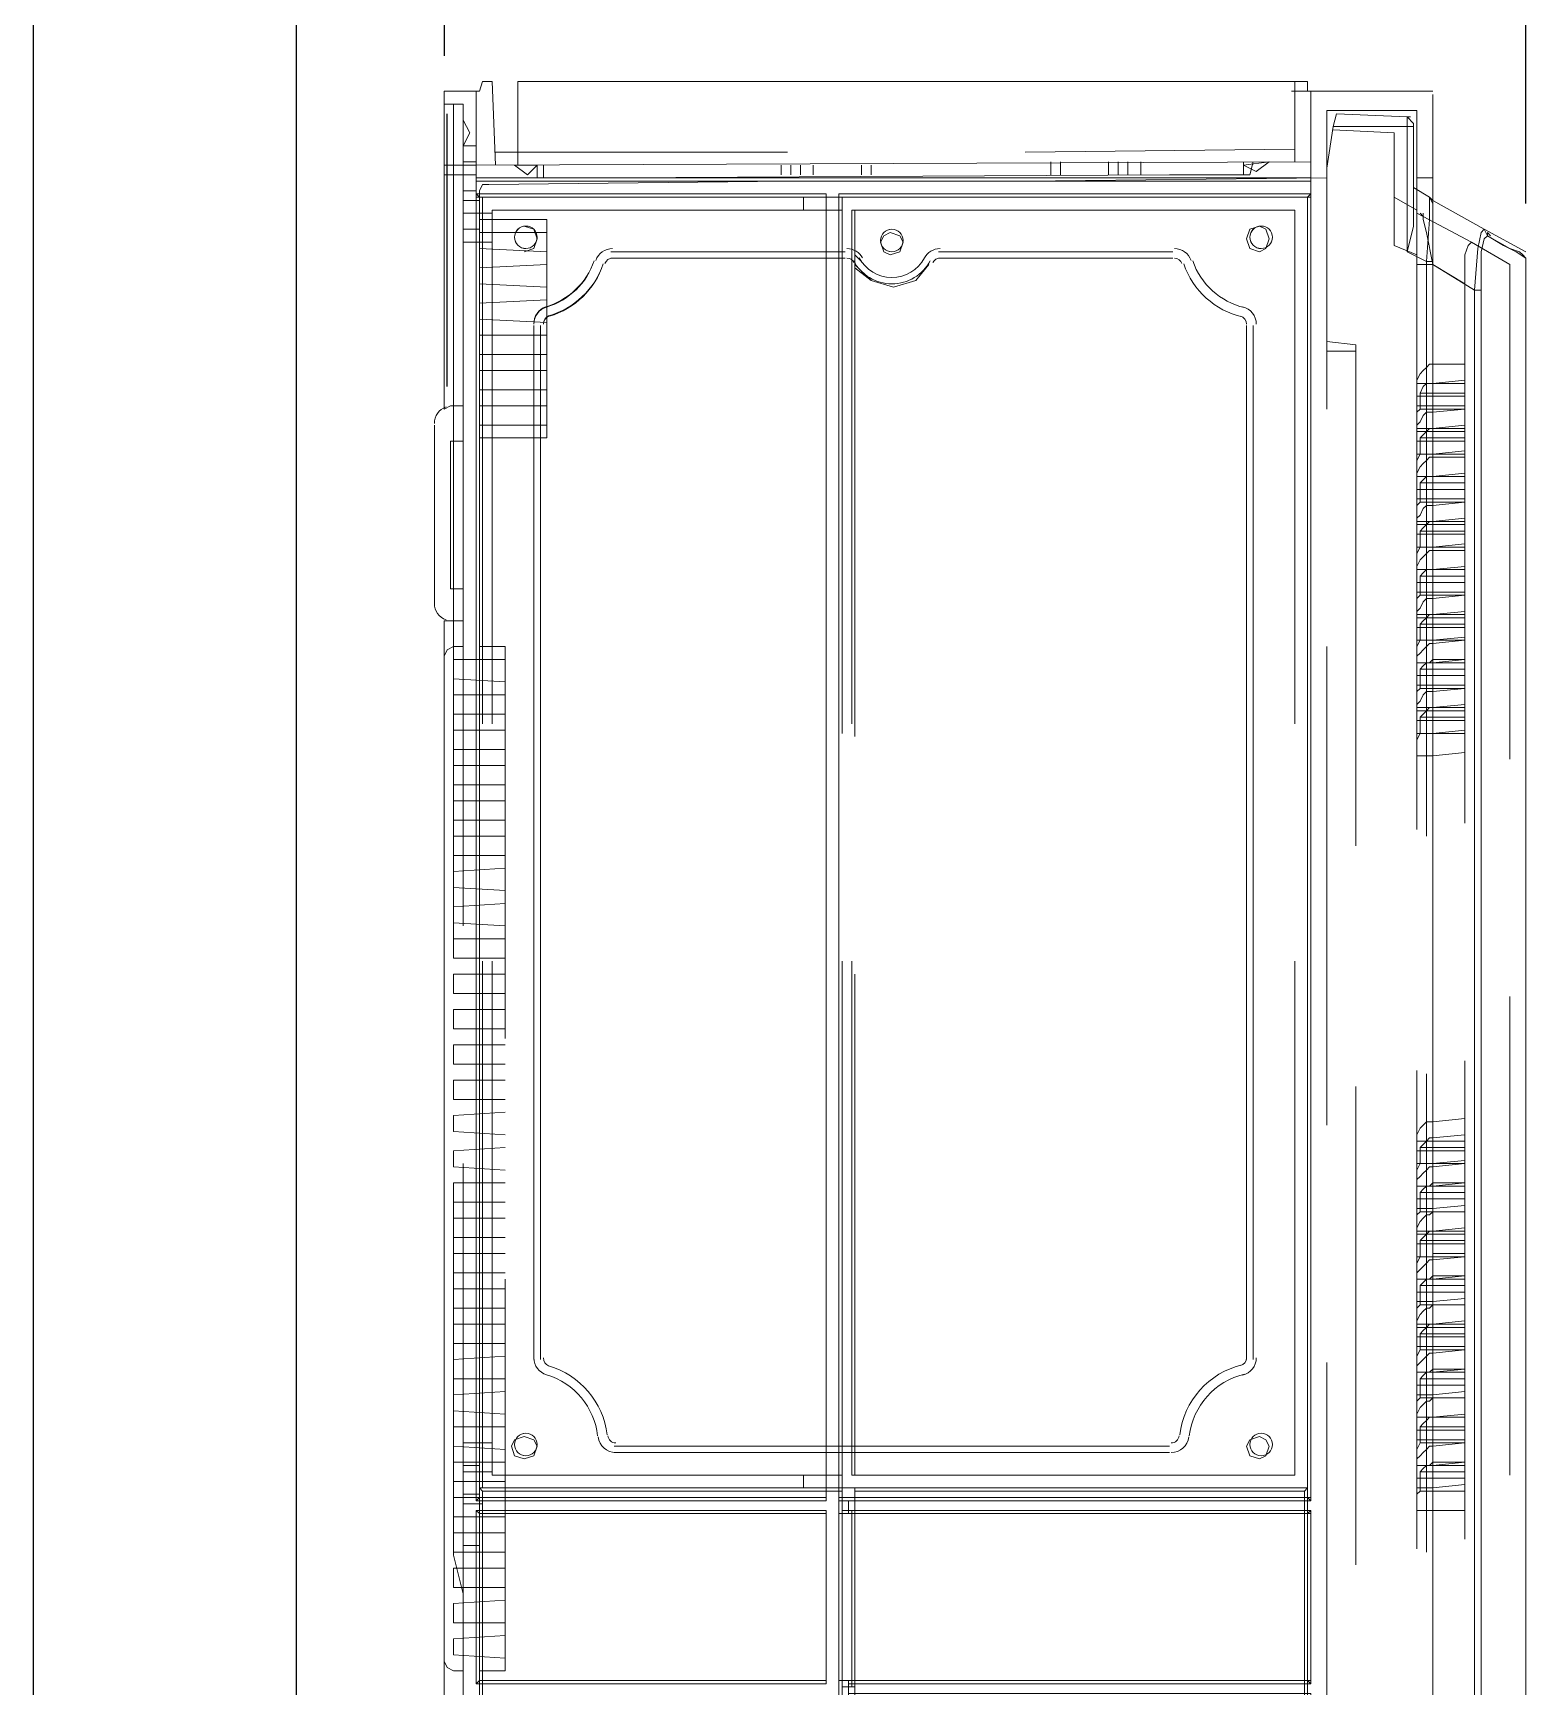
# Model space of a CAD drawing. Header units: millimetres. Extents: x -305 to 1353, y -289 to 1176.
# Drawn here: x -305.28 to -279.17, y 446.69 to 475.62 of the extents above; entities that cross this region are included whole.
import ezdxf

# ---------------------------------------------------------------- set-up
doc = ezdxf.new("R2010")
doc.units = ezdxf.units.MM
doc.header["$MEASUREMENT"] = 0
doc.layers.add('PDF_0', color=7, linetype='Continuous')

msp = doc.modelspace()

# ---------------------------------------------------------------- linework, layer by layer
at = {"layer": 'PDF_0', "color": 150, "lineweight": 25, "true_color": 0x007eff}
msp.add_lwpolyline([(-279.166, 472.634), (-279.166, 480.103), (-298.091, 480.103), (-298.091, 475.218)], dxfattribs=at)
at = {"layer": 'PDF_0', "lineweight": 25}
for points in [[(-300.674, 338.138), (-300.674, 390.589), (-300.674, 443.433), (-300.674, 479.429)], [(-305.279, 479.317), (-305.279, 335.049)], [(-298.035, 469.433), (-298.035, 474.207)]]:
    msp.add_lwpolyline(points, dxfattribs=at)
at = {"layer": 'PDF_0', "lineweight": 18}
for points in [[(-297.53, 474.6), (-297.473, 474.6), (-297.417, 474.768), (-297.249, 474.768), (-297.193, 473.308)], [(-296.8, 473.308), (-296.8, 474.768), (-283.322, 474.768), (-282.985, 474.768), (-282.985, 474.6)], [(-298.091, 469.04), (-298.091, 474.487), (-298.091, 474.6), (-297.53, 474.6), (-297.53, 474.487), (-297.53, 473.027), (-282.929, 473.027), (-282.929, 474.544), (-282.929, 474.6), (-280.795, 474.6)], [(-280.795, 474.544), (-280.795, 421.756), (-280.795, 421.7), (-282.929, 421.7), (-282.929, 421.756), (-282.929, 423.272), (-297.53, 423.272), (-297.53, 421.812), (-297.53, 421.7), (-298.091, 421.7), (-298.091, 421.812), (-298.091, 427.259)], [(-283.266, 474.6), (-282.929, 474.6)], [(-297.53, 473.308), (-282.929, 473.364)], [(-297.193, 473.533), (-296.8, 473.533)], [(-282.929, 473.084), (-297.53, 473.084)], [(-297.53, 472.803), (-297.473, 472.747), (-291.408, 472.747), (-291.408, 472.803)], [(-297.473, 472.747), (-297.473, 450.003), (-297.53, 449.947)], [(-297.473, 472.185), (-297.473, 472.69), (-297.473, 472.185)], [(-291.408, 450.003), (-291.408, 450.789), (-291.408, 450.901), (-291.408, 471.68), (-291.408, 471.792), (-291.408, 472.747)], [(-291.184, 472.803), (-291.184, 472.747), (-282.985, 472.747), (-282.929, 472.803)], [(-291.184, 472.747), (-291.184, 471.792), (-291.184, 471.68), (-291.184, 450.901), (-291.184, 450.789), (-291.184, 450.003)], [(-282.985, 450.003), (-282.985, 472.747)], [(-280.795, 471.567), (-280.065, 471.118), (-280.009, 471.848), (-279.952, 472.129), (-279.896, 472.185), (-280.795, 472.69)], [(-279.166, 471.792), (-279.896, 472.185), (-279.84, 472.073), (-279.559, 471.904), (-279.335, 471.792), (-279.166, 471.68)], [(-279.784, 472.073), (-279.84, 472.129)], [(-279.84, 472.073), (-279.896, 472.017), (-279.952, 471.792), (-279.952, 471.118), (-279.952, 423.104), (-279.896, 422.486), (-279.896, 422.261), (-279.84, 422.205), (-279.166, 422.261), (-279.166, 423.441), (-279.166, 424.451), (-279.166, 424.62), (-279.166, 424.901), (-279.166, 425.013), (-279.166, 424.901), (-279.166, 424.62), (-279.166, 424.788), (-279.166, 424.901)], [(-291.408, 471.68), (-295.171, 471.68), (-291.408, 471.68)], [(-279.166, 427.821), (-279.166, 471.68), (-279.222, 471.736)], [(-279.952, 471.118), (-280.065, 471.118), (-280.065, 423.104), (-279.952, 423.104)], [(-280.795, 469.096), (-280.233, 469.096), (-280.233, 468.703), (-280.795, 468.703)], [(-280.233, 469.04), (-280.795, 469.04)], [(-298.26, 465.615), (-298.26, 468.759)], [(-297.923, 468.479), (-297.923, 465.895)], [(-280.233, 468.254), (-280.795, 468.254), (-280.233, 468.31), (-280.233, 467.917), (-280.795, 467.861)], [(-280.795, 467.468), (-280.233, 467.468), (-280.233, 467.075), (-280.795, 467.075)], [(-280.233, 467.412), (-280.795, 467.412)], [(-280.233, 466.625), (-280.795, 466.625), (-280.233, 466.682), (-280.233, 466.289), (-280.795, 466.232)], [(-280.795, 465.839), (-280.233, 465.839), (-280.233, 465.446), (-280.795, 465.446)], [(-280.233, 465.783), (-280.795, 465.783)], [(-298.091, 465.334), (-298.091, 430.966)], [(-280.233, 464.997), (-280.795, 464.997), (-280.233, 465.053), (-280.233, 464.66), (-280.795, 464.604)], [(-280.795, 464.211), (-280.233, 464.211), (-280.233, 463.818), (-280.795, 463.818)], [(-280.233, 464.155), (-280.795, 464.155)], [(-280.233, 463.368), (-280.795, 463.368), (-280.233, 463.425), (-280.233, 463.031), (-280.795, 462.975)], [(-280.233, 455.843), (-280.795, 455.843), (-280.233, 455.899), (-280.233, 455.506), (-280.795, 455.45)], [(-280.795, 455.057), (-280.233, 455.113), (-280.233, 454.664), (-280.795, 454.664)], [(-280.233, 455.001), (-280.795, 455.001)], [(-280.795, 454.271), (-280.233, 454.271), (-280.233, 453.878), (-280.795, 453.822)], [(-280.233, 454.215), (-280.795, 454.215)], [(-280.795, 453.429), (-280.233, 453.485), (-280.233, 453.035), (-280.795, 453.035)], [(-280.233, 453.372), (-280.795, 453.372)], [(-280.795, 452.642), (-280.233, 452.642), (-280.233, 452.249), (-280.795, 452.193)], [(-280.233, 452.586), (-280.795, 452.586)], [(-280.795, 451.8), (-280.233, 451.856), (-280.233, 451.407), (-280.795, 451.407)], [(-280.233, 451.744), (-280.795, 451.744)], [(-280.795, 451.014), (-280.233, 451.014), (-280.233, 450.621), (-280.795, 450.565)], [(-280.233, 450.958), (-280.795, 450.958)], [(-297.473, 450.059), (-297.473, 450.565), (-297.473, 450.059)], [(-280.795, 450.171), (-280.233, 450.228), (-280.233, 449.778), (-280.795, 449.778)], [(-280.233, 450.115), (-280.795, 450.115)], [(-291.408, 449.947), (-291.408, 450.003), (-297.473, 450.003)], [(-291.015, 449.722), (-291.015, 449.947), (-291.184, 449.947), (-291.184, 450.003), (-282.985, 450.003), (-282.929, 449.947)], [(-291.184, 449.947), (-291.184, 449.722), (-291.184, 446.802), (-291.184, 446.521), (-291.184, 445.23), (-291.184, 445.117), (-291.184, 445.061), (-291.184, 441.074), (-284.164, 441.074), (-283.996, 441.074), (-282.985, 441.074), (-282.929, 441.074)], [(-297.53, 449.778), (-297.473, 449.722), (-291.408, 449.722), (-291.408, 449.778)], [(-297.473, 449.722), (-297.473, 446.802)], [(-297.473, 449.161), (-297.473, 449.666), (-297.473, 449.161)], [(-291.408, 446.802), (-291.408, 449.722)], [(-291.015, 449.778), (-291.015, 449.722), (-291.184, 449.722), (-282.985, 449.722), (-282.929, 449.778)], [(-282.985, 446.802), (-282.985, 449.722)], [(-291.408, 446.746), (-291.408, 446.802), (-297.473, 446.802), (-297.53, 446.746)], [(-291.015, 446.802), (-291.184, 446.802), (-282.985, 446.802), (-282.929, 446.746)], [(-291.015, 446.746), (-291.015, 446.802), (-291.015, 446.521), (-291.015, 446.577)]]:
    msp.add_lwpolyline(points, dxfattribs=at)
at = {"layer": 'PDF_0', "lineweight": 0}
for points in [[(-283.21, 474.768), (-283.21, 473.364)], [(-298.091, 474.375), (-297.754, 474.375), (-297.754, 473.645), (-297.53, 473.645)], [(-297.923, 474.375), (-297.923, 468.479)], [(-282.648, 469.04), (-282.648, 474.263), (-281.076, 474.263), (-281.076, 472.466), (-281.076, 471.736), (-281.076, 461.684)], [(-281.132, 473.982), (-281.132, 474.038), (-281.244, 474.151), (-281.244, 474.094), (-281.244, 473.982), (-281.132, 473.982), (-281.132, 474.038), (-281.244, 474.151), (-282.479, 474.207), (-282.536, 473.982), (-281.244, 473.982), (-281.132, 473.982), (-281.132, 472.241), (-281.244, 471.792), (-281.132, 472.241)], [(-281.188, 474.151), (-281.244, 474.151), (-281.244, 474.094), (-281.244, 473.982), (-281.244, 471.792), (-280.907, 471.623), (-280.907, 461.571)], [(-298.091, 473.14), (-297.754, 473.14), (-297.754, 473.645), (-297.754, 474.094), (-297.642, 473.87), (-297.754, 473.645)], [(-297.754, 474.094), (-297.754, 474.094)], [(-282.536, 473.982), (-282.648, 473.252), (-282.648, 473.027)], [(-281.076, 471.736), (-281.469, 471.904), (-281.469, 473.87), (-282.536, 473.926)], [(-297.754, 473.645), (-297.754, 473.645)], [(-287.927, 473.533), (-283.21, 473.589)], [(-297.53, 473.308), (-298.091, 473.308)], [(-297.53, 473.364), (-297.754, 473.364)], [(-296.856, 473.308), (-296.631, 473.14), (-296.463, 473.308), (-296.463, 473.084), (-296.294, 473.084), (-295.396, 473.084), (-295.115, 473.084), (-285.4, 473.14), (-285.119, 473.14), (-284.164, 473.14), (-283.996, 473.14), (-283.94, 473.364)], [(-296.856, 473.308), (-296.856, 473.308)], [(-296.856, 473.308), (-296.856, 473.308)], [(-296.856, 473.308), (-296.856, 473.308)], [(-296.8, 473.533), (-292.082, 473.533)], [(-296.463, 473.308), (-296.463, 473.308)], [(-296.463, 473.308), (-296.463, 473.308)], [(-296.35, 473.084), (-296.35, 473.308)], [(-292.195, 473.308), (-292.195, 473.14)], [(-292.026, 473.308), (-292.026, 473.14)], [(-291.858, 473.308), (-291.858, 473.14)], [(-291.633, 473.308), (-291.633, 473.14)], [(-290.791, 473.308), (-290.791, 473.14)], [(-290.622, 473.308), (-290.622, 473.14)], [(-287.477, 473.14), (-287.477, 473.364)], [(-287.309, 473.14), (-287.309, 473.364)], [(-286.467, 473.14), (-286.467, 473.364)], [(-286.298, 473.14), (-286.298, 473.364)], [(-286.13, 473.14), (-286.13, 473.364)], [(-285.905, 473.14), (-285.905, 473.364)], [(-284.108, 473.14), (-284.108, 473.364), (-284.108, 473.308), (-283.883, 473.196), (-283.659, 473.364)], [(-284.108, 473.364), (-284.108, 473.308)], [(-284.108, 473.308), (-284.108, 473.308)], [(-283.659, 473.364), (-283.659, 473.364)], [(-283.659, 473.364), (-283.659, 473.364)], [(-297.53, 473.14), (-297.754, 473.14), (-297.754, 472.69), (-297.473, 472.69)], [(-297.53, 473.027), (-297.53, 472.971), (-297.53, 472.803), (-292.307, 472.803)], [(-292.082, 473.027), (-297.305, 472.971), (-297.417, 472.971), (-297.473, 472.859), (-297.473, 463.256)], [(-288.151, 472.803), (-282.929, 472.803), (-282.929, 473.027)], [(-282.648, 473.084), (-287.927, 473.027)], [(-280.795, 473.084), (-281.076, 473.084)], [(-297.53, 472.859), (-297.754, 472.859)], [(-297.754, 472.69), (-297.754, 472.185)], [(-297.53, 472.803), (-297.53, 472.803)], [(-297.473, 463.537), (-297.473, 472.747), (-297.53, 472.747)], [(-297.417, 463.537), (-297.417, 472.747), (-297.473, 472.747)], [(-297.417, 472.747), (-291.802, 472.747), (-291.802, 472.522), (-291.128, 472.522), (-291.128, 471.792), (-291.128, 471.68), (-291.128, 463.368)], [(-291.802, 472.522), (-297.249, 472.522), (-297.249, 463.537), (-297.249, 472.522), (-291.128, 472.522), (-291.128, 472.747), (-291.802, 472.747)], [(-291.128, 472.747), (-291.128, 472.747)], [(-282.929, 472.747), (-282.985, 472.747), (-282.985, 463.537), (-282.985, 472.747), (-291.128, 472.747), (-291.128, 463.537)], [(-282.985, 472.747), (-282.985, 472.747)], [(-282.929, 472.803), (-282.929, 472.803)], [(-281.019, 472.466), (-280.963, 472.41), (-281.076, 472.466), (-281.076, 472.522), (-281.469, 472.747)], [(-280.795, 472.69), (-280.851, 472.747), (-280.851, 472.634), (-280.851, 472.354), (-280.907, 471.623), (-280.795, 471.623), (-280.907, 471.623), (-280.851, 472.354), (-280.851, 472.634), (-280.851, 472.747), (-280.795, 472.634), (-280.851, 472.747), (-281.132, 472.915)], [(-297.754, 471.96), (-297.249, 471.96), (-297.249, 472.466), (-297.754, 472.466)], [(-297.249, 472.522), (-297.249, 472.522)], [(-297.249, 471.96), (-297.249, 472.466)], [(-291.128, 472.522), (-291.128, 472.522)], [(-290.903, 463.312), (-290.903, 471.511), (-290.903, 471.567), (-290.903, 471.736), (-290.791, 471.623), (-290.903, 471.736), (-290.903, 472.522), (-283.21, 472.522), (-283.21, 463.537), (-283.21, 472.522), (-290.959, 472.522), (-290.903, 472.522)], [(-290.959, 472.522), (-290.959, 463.537)], [(-283.21, 472.522), (-283.21, 472.522)], [(-281.076, 472.522), (-281.076, 472.466), (-280.963, 472.41), (-280.963, 472.354), (-280.907, 472.129), (-280.795, 471.567), (-280.233, 471.23), (-280.233, 471.736), (-280.177, 471.904), (-280.121, 471.96), (-280.963, 472.41), (-280.963, 472.354), (-280.907, 472.129), (-280.795, 471.567)], [(-297.473, 472.185), (-297.754, 472.185), (-297.754, 469.096), (-297.754, 468.479)], [(-297.473, 472.354), (-296.294, 472.354), (-296.294, 471.96), (-296.294, 468.928), (-296.294, 468.535), (-297.473, 468.535)], [(-296.294, 472.129), (-297.473, 472.129)], [(-296.687, 471.792), (-296.519, 471.848), (-296.463, 472.017), (-296.519, 472.185), (-296.687, 472.241)], [(-296.687, 472.241), (-296.687, 472.241)], [(-290.285, 471.736), (-290.117, 471.792), (-290.061, 471.96), (-290.117, 472.073), (-290.285, 472.129)], [(-290.285, 472.129), (-290.285, 472.129)], [(-290.285, 472.129), (-290.285, 472.129)], [(-283.827, 471.792), (-283.715, 471.848), (-283.659, 472.017), (-283.715, 472.185), (-283.827, 472.241)], [(-283.827, 472.241), (-283.827, 472.241)], [(-283.827, 472.241), (-283.827, 472.241)], [(-279.222, 471.736), (-279.279, 471.792), (-279.447, 471.848), (-279.84, 472.073), (-279.84, 472.129)], [(-297.473, 471.848), (-296.294, 471.792)], [(-280.233, 461.796), (-280.233, 471.23), (-280.233, 471.736), (-280.177, 471.904), (-280.121, 471.96), (-279.447, 471.567), (-279.447, 462.919)], [(-296.294, 471.567), (-297.473, 471.511)], [(-296.687, 471.792), (-296.687, 471.792)], [(-291.128, 471.792), (-291.128, 471.792)], [(-291.128, 471.68), (-291.128, 471.68)], [(-290.903, 471.567), (-290.622, 471.287), (-290.229, 471.174), (-289.836, 471.287), (-289.611, 471.567), (-289.836, 471.287), (-290.229, 471.174), (-290.622, 471.287), (-290.903, 471.511)], [(-290.285, 471.736), (-290.285, 471.736)], [(-290.285, 471.736), (-290.285, 471.736)], [(-283.827, 471.792), (-283.827, 471.792)], [(-283.827, 471.792), (-283.827, 471.792)], [(-280.795, 469.826), (-280.795, 471.567), (-281.019, 471.567), (-281.076, 471.567), (-281.019, 471.567), (-280.795, 471.567), (-281.019, 471.567), (-281.076, 471.567)], [(-279.166, 471.68), (-279.166, 471.68)], [(-297.473, 471.23), (-296.294, 471.174)], [(-296.294, 470.95), (-297.473, 470.893)], [(-297.473, 470.613), (-296.294, 470.556)], [(-296.294, 470.332), (-297.473, 470.332)], [(-282.648, 470.22), (-282.143, 470.163), (-282.143, 461.403)], [(-297.473, 469.995), (-296.294, 469.995)], [(-282.648, 470.051), (-282.143, 470.051)], [(-280.233, 469.096), (-280.233, 469.265), (-280.233, 469.49), (-280.233, 469.826), (-280.795, 469.826), (-280.851, 469.826), (-280.907, 469.77), (-280.963, 469.714), (-281.019, 469.658), (-281.076, 469.546), (-281.076, 469.49), (-281.076, 469.265), (-281.076, 469.209), (-281.076, 469.096), (-280.795, 469.096)], [(-296.294, 469.714), (-297.473, 469.714)], [(-280.233, 469.49), (-281.076, 469.49)], [(-281.019, 469.04), (-281.019, 469.321), (-280.963, 469.433), (-280.907, 469.49), (-280.851, 469.49), (-280.795, 469.49), (-280.795, 468.984)], [(-280.795, 469.49), (-280.233, 469.546)], [(-297.473, 469.377), (-296.294, 469.377)], [(-280.233, 469.265), (-281.076, 469.265)], [(-280.233, 469.321), (-281.019, 469.321)], [(-297.754, 469.096), (-297.979, 469.096), (-298.091, 469.04)], [(-296.294, 469.096), (-297.473, 469.096)], [(-280.795, 469.04), (-281.019, 469.04), (-281.076, 468.984), (-281.076, 468.872), (-281.076, 468.759), (-281.076, 468.703), (-280.795, 468.703), (-280.233, 468.759)], [(-280.233, 469.04), (-280.795, 468.984), (-280.851, 468.984), (-280.907, 468.984), (-280.963, 468.928), (-281.019, 468.816), (-281.076, 468.759), (-281.076, 468.647)], [(-297.473, 468.759), (-296.294, 468.759)], [(-280.233, 468.703), (-280.233, 468.647), (-281.076, 468.647), (-281.076, 468.479), (-281.076, 468.366), (-281.076, 468.254), (-280.795, 468.254), (-281.019, 468.254), (-281.076, 468.142), (-281.076, 468.086), (-281.076, 467.973), (-281.076, 467.861), (-281.076, 467.917), (-281.019, 468.029), (-280.963, 468.086), (-280.907, 468.142), (-280.851, 468.198), (-280.795, 468.198), (-280.795, 468.703), (-280.851, 468.703), (-280.907, 468.647), (-280.963, 468.591), (-281.019, 468.535), (-281.019, 468.254)], [(-280.233, 468.647), (-280.233, 468.479), (-281.076, 468.479)], [(-280.233, 468.535), (-281.019, 468.535)], [(-280.233, 468.479), (-280.233, 468.31)], [(-280.233, 468.198), (-280.795, 468.198)], [(-280.795, 467.412), (-281.019, 467.412), (-281.019, 467.749), (-280.963, 467.805), (-280.907, 467.861), (-280.851, 467.861), (-280.795, 467.861), (-281.076, 467.861)], [(-280.233, 467.861), (-280.233, 467.917), (-280.795, 467.861), (-280.795, 467.356)], [(-281.076, 467.636), (-281.076, 467.58), (-281.076, 467.468), (-280.795, 467.468)], [(-280.233, 467.749), (-281.019, 467.749)], [(-280.233, 467.636), (-280.233, 467.468)], [(-280.233, 467.131), (-280.795, 467.075), (-281.076, 467.075), (-281.076, 467.131), (-281.076, 467.243), (-281.076, 467.356), (-281.019, 467.412)], [(-280.233, 467.412), (-280.795, 467.356), (-280.851, 467.356), (-280.907, 467.356), (-280.963, 467.299), (-281.019, 467.187), (-281.076, 467.131), (-281.076, 467.019), (-280.233, 467.019), (-280.233, 467.075)], [(-280.795, 466.569), (-280.795, 467.075), (-280.851, 467.075), (-280.907, 467.019), (-280.963, 466.962), (-281.019, 466.906), (-281.019, 466.625), (-281.076, 466.513), (-281.076, 466.457), (-281.076, 466.345), (-281.076, 466.232), (-280.233, 466.232), (-280.233, 466.289), (-280.795, 466.232), (-280.795, 465.727)], [(-281.076, 467.019), (-281.076, 466.85), (-280.233, 466.85), (-280.233, 467.019)], [(-280.233, 466.906), (-281.019, 466.906)], [(-281.076, 466.85), (-281.076, 466.738), (-281.076, 466.625), (-280.795, 466.625), (-281.019, 466.625)], [(-280.233, 466.85), (-280.233, 466.682)], [(-280.233, 466.569), (-280.795, 466.569), (-280.851, 466.569), (-280.907, 466.513), (-280.963, 466.457), (-281.019, 466.401), (-281.076, 466.289), (-281.076, 466.232), (-281.076, 466.008), (-281.076, 465.952), (-281.076, 465.839), (-280.795, 465.839)], [(-280.233, 466.232), (-280.233, 466.008), (-281.076, 466.008)], [(-280.795, 465.783), (-281.019, 465.783), (-281.019, 466.12), (-280.963, 466.176), (-280.907, 466.232), (-280.851, 466.232), (-280.795, 466.232), (-281.076, 466.232)], [(-280.233, 466.12), (-281.019, 466.12)], [(-297.923, 465.895), (-297.923, 459.55)], [(-297.754, 465.895), (-297.754, 465.334)], [(-280.233, 465.502), (-280.795, 465.446), (-281.076, 465.446), (-281.076, 465.502), (-281.076, 465.615), (-281.076, 465.727), (-281.019, 465.783)], [(-280.233, 465.783), (-280.795, 465.727), (-280.851, 465.727), (-280.907, 465.727), (-280.963, 465.671), (-281.019, 465.559), (-281.076, 465.502), (-281.076, 465.39), (-280.233, 465.39), (-280.233, 465.446)], [(-280.233, 466.008), (-280.233, 465.839)], [(-281.076, 465.222), (-281.076, 465.109), (-281.076, 464.997), (-280.795, 464.997), (-281.019, 464.997), (-281.019, 465.278), (-280.963, 465.334), (-280.907, 465.39), (-280.851, 465.446), (-280.795, 465.446), (-280.795, 464.941), (-280.233, 464.997), (-280.795, 464.941), (-280.851, 464.941), (-280.907, 464.885), (-280.963, 464.828), (-281.019, 464.772), (-281.076, 464.716), (-281.076, 464.604), (-281.076, 464.716), (-281.076, 464.828), (-281.076, 464.885), (-281.019, 464.997)], [(-298.091, 465.334), (-297.979, 465.334), (-297.754, 465.334), (-297.754, 459.999)], [(-281.076, 465.39), (-281.076, 465.222), (-280.233, 465.222), (-280.233, 465.39)], [(-280.233, 465.278), (-281.019, 465.278)], [(-280.233, 465.222), (-280.233, 465.053)], [(-297.754, 464.885), (-297.923, 464.885), (-298.035, 464.828), (-298.091, 464.716)], [(-297.473, 464.885), (-297.024, 464.885), (-297.024, 464.492), (-297.024, 458.033)], [(-282.648, 464.885), (-282.648, 456.517)], [(-297.024, 464.66), (-297.923, 464.66), (-297.923, 464.323), (-297.024, 464.267)], [(-280.795, 464.211), (-281.076, 464.211), (-281.076, 464.323), (-281.076, 464.379), (-281.076, 464.604), (-280.233, 464.604), (-280.233, 464.66), (-280.795, 464.66), (-280.851, 464.604), (-280.907, 464.604), (-280.963, 464.548), (-281.019, 464.492), (-280.233, 464.492)], [(-280.233, 463.761), (-281.076, 463.761), (-281.076, 463.874), (-281.019, 463.93), (-280.963, 464.042), (-280.907, 464.098), (-280.851, 464.098), (-280.795, 464.098), (-280.795, 464.66)], [(-280.233, 464.604), (-280.233, 464.379), (-281.076, 464.379)], [(-280.795, 464.604), (-281.076, 464.604)], [(-281.019, 464.155), (-281.019, 464.492)], [(-280.233, 464.211), (-280.233, 464.379)], [(-297.024, 464.042), (-297.923, 464.042), (-297.923, 463.705), (-297.024, 463.705)], [(-280.795, 464.155), (-281.019, 464.155), (-281.076, 464.098), (-281.076, 463.986), (-281.076, 463.874), (-281.076, 463.818), (-280.795, 463.818), (-280.233, 463.874)], [(-280.795, 456.573), (-280.795, 463.818), (-280.851, 463.818), (-280.907, 463.761), (-280.963, 463.705), (-281.019, 463.649), (-281.019, 463.368), (-281.076, 463.256), (-281.076, 463.2), (-281.076, 463.088), (-281.076, 462.975), (-280.795, 462.975)], [(-281.076, 463.761), (-281.076, 463.593)], [(-280.233, 463.425), (-280.233, 463.593), (-280.233, 463.761), (-280.233, 463.818)], [(-297.024, 463.425), (-297.923, 463.425), (-297.923, 463.088), (-297.024, 463.088)], [(-280.233, 463.593), (-281.076, 463.593), (-281.076, 463.481), (-281.076, 463.368), (-280.795, 463.368), (-281.019, 463.368)], [(-280.233, 463.649), (-281.019, 463.649)], [(-297.024, 462.807), (-297.923, 462.807), (-297.923, 462.47), (-297.024, 462.47)], [(-297.024, 462.189), (-297.923, 462.189), (-297.923, 461.852), (-297.024, 461.852)], [(-297.024, 461.571), (-297.923, 461.571), (-297.923, 461.234), (-297.024, 461.234)], [(-297.024, 461.01), (-297.923, 460.954), (-297.923, 460.673), (-297.024, 460.617)], [(-297.024, 460.392), (-297.923, 460.336), (-297.923, 460.055), (-297.024, 459.999)], [(-297.024, 459.774), (-297.923, 459.774), (-297.923, 459.437), (-297.024, 459.437)], [(-297.417, 459.381), (-297.417, 450.171), (-297.473, 450.171), (-297.473, 459.381)], [(-291.128, 459.213), (-291.128, 450.901), (-291.128, 450.789), (-291.128, 450.396), (-291.802, 450.396), (-297.249, 450.396), (-297.249, 459.381), (-297.249, 450.396), (-291.128, 450.396), (-291.128, 450.171), (-290.903, 450.171)], [(-291.128, 450.171), (-291.128, 459.381)], [(-290.903, 450.396), (-290.959, 450.396), (-283.21, 450.396), (-283.21, 459.381), (-283.21, 450.396), (-290.903, 450.396), (-290.903, 450.789), (-290.903, 450.901), (-290.903, 459.157)], [(-290.959, 459.381), (-290.959, 450.396)], [(-297.024, 459.157), (-297.923, 459.157), (-297.923, 458.82), (-297.024, 458.82)], [(-297.473, 459.044), (-297.473, 450.677)], [(-297.024, 458.539), (-297.923, 458.539), (-297.923, 458.202), (-297.024, 458.202)], [(-279.447, 450.396), (-279.447, 458.763)], [(-297.024, 457.921), (-297.923, 457.921), (-297.923, 457.584), (-297.024, 457.584)], [(-280.233, 449.273), (-280.233, 457.64)], [(-281.076, 457.472), (-281.076, 449.104)], [(-280.907, 457.416), (-280.907, 449.048)], [(-297.024, 457.303), (-297.923, 457.303), (-297.923, 456.966), (-297.024, 456.966)], [(-282.143, 457.191), (-282.143, 448.824)], [(-297.024, 456.742), (-297.923, 456.686), (-297.923, 456.405), (-297.024, 456.349)], [(-281.076, 456.236), (-281.076, 456.068), (-280.233, 456.068), (-280.233, 456.236)], [(-281.019, 456.124), (-280.963, 456.18), (-280.907, 456.236), (-280.851, 456.293), (-280.795, 456.293), (-280.233, 456.349)], [(-280.795, 456.293), (-280.795, 455.787)], [(-297.024, 456.124), (-297.923, 456.068), (-297.923, 455.787), (-297.024, 455.731)], [(-280.233, 456.124), (-281.019, 456.124), (-281.019, 455.843), (-280.795, 455.843), (-281.076, 455.843), (-281.076, 455.956), (-281.076, 456.068)], [(-280.233, 456.068), (-280.233, 455.899)], [(-297.754, 455.843), (-297.754, 450.565), (-297.473, 450.565)], [(-280.233, 455.843), (-280.795, 455.787), (-280.851, 455.787), (-280.907, 455.731), (-280.963, 455.675), (-281.019, 455.619), (-281.076, 455.563), (-281.076, 455.45), (-281.076, 455.563), (-281.076, 455.675), (-281.076, 455.731), (-281.019, 455.843)], [(-297.024, 455.506), (-297.923, 455.506), (-297.923, 455.169), (-297.024, 455.169)], [(-297.923, 455.338), (-297.923, 448.992), (-297.754, 448.318)], [(-281.019, 455.001), (-280.795, 455.001), (-280.795, 455.506), (-280.851, 455.45), (-280.907, 455.45), (-280.963, 455.394), (-281.019, 455.338), (-281.019, 455.001), (-281.076, 454.945), (-281.076, 454.832), (-281.076, 454.776), (-281.076, 454.664), (-280.795, 454.664), (-280.795, 454.159)], [(-280.795, 455.506), (-280.233, 455.506), (-280.233, 455.45), (-281.076, 455.45), (-281.076, 455.226), (-281.076, 455.169), (-281.076, 455.057), (-280.795, 455.057)], [(-280.233, 455.45), (-280.233, 455.226), (-281.076, 455.226)], [(-280.795, 455.45), (-281.076, 455.45)], [(-280.233, 455.338), (-281.019, 455.338)], [(-280.233, 455.226), (-280.233, 455.113)], [(-297.024, 454.889), (-297.923, 454.889), (-297.923, 454.552), (-297.024, 454.552)], [(-280.233, 455.001), (-280.795, 455.001), (-280.851, 454.945), (-280.907, 454.945), (-280.963, 454.889), (-281.019, 454.832), (-281.076, 454.72), (-281.076, 454.608)], [(-280.233, 454.664), (-280.233, 454.608), (-281.076, 454.608), (-281.076, 454.439), (-281.076, 454.327), (-281.076, 454.271)], [(-280.233, 454.608), (-280.233, 454.439), (-281.076, 454.439)], [(-280.233, 454.72), (-280.795, 454.664), (-280.851, 454.664), (-280.907, 454.608), (-280.963, 454.552), (-281.019, 454.496)], [(-280.233, 454.496), (-281.019, 454.496), (-281.019, 454.215)], [(-297.024, 454.271), (-297.923, 454.271), (-297.923, 453.934), (-297.024, 453.934)], [(-280.795, 453.822), (-281.076, 453.822), (-281.076, 453.934), (-281.076, 454.046), (-281.076, 454.102), (-281.019, 454.215), (-280.795, 454.215), (-281.076, 454.215)], [(-280.233, 454.215), (-280.795, 454.159), (-280.851, 454.159), (-280.907, 454.102), (-280.963, 454.046), (-281.019, 453.99), (-281.076, 453.934), (-281.076, 453.822), (-280.233, 453.822)], [(-280.233, 454.439), (-280.233, 454.271)], [(-281.019, 453.372), (-281.019, 453.709), (-280.963, 453.766), (-280.907, 453.822), (-280.851, 453.822), (-280.795, 453.878)], [(-280.233, 453.372), (-280.795, 453.372), (-280.795, 453.878), (-280.233, 453.878), (-280.233, 453.822), (-280.233, 453.597), (-280.233, 453.485)], [(-297.024, 453.653), (-297.923, 453.653), (-297.923, 453.316), (-297.024, 453.316)], [(-297.024, 453.822), (-297.024, 447.364), (-297.024, 446.97), (-297.473, 446.97)], [(-281.076, 453.822), (-281.076, 453.597)], [(-280.795, 453.429), (-281.076, 453.429), (-281.076, 453.541), (-281.076, 453.597), (-280.233, 453.597)], [(-280.233, 453.709), (-281.019, 453.709)], [(-281.019, 452.586), (-281.019, 452.867), (-280.963, 452.923), (-280.907, 452.979), (-280.851, 453.035), (-280.795, 453.035), (-281.076, 453.035), (-281.076, 453.148), (-281.076, 453.204), (-281.076, 453.316), (-281.019, 453.372), (-280.795, 453.372), (-280.851, 453.316), (-280.907, 453.316), (-280.963, 453.26), (-281.019, 453.204), (-281.076, 453.092), (-281.076, 452.979), (-280.233, 452.979)], [(-297.024, 453.035), (-297.923, 453.035), (-297.923, 452.699), (-297.024, 452.699)], [(-280.233, 452.586), (-280.795, 452.53), (-280.795, 453.035), (-280.233, 453.092)], [(-280.233, 452.642), (-280.233, 452.811), (-280.233, 452.979), (-280.233, 453.035)], [(-281.076, 452.979), (-281.076, 452.811)], [(-280.795, 452.642), (-281.076, 452.642), (-281.076, 452.699), (-281.076, 452.811), (-280.233, 452.811)], [(-280.233, 452.867), (-281.019, 452.867)], [(-297.024, 452.474), (-297.923, 452.418), (-297.923, 452.081), (-297.024, 452.081)], [(-280.795, 452.193), (-281.076, 452.193), (-281.076, 452.305), (-281.076, 452.418), (-281.076, 452.474), (-281.019, 452.586), (-280.795, 452.586)], [(-280.795, 452.249), (-280.233, 452.249), (-280.233, 452.193), (-281.076, 452.193), (-281.076, 452.305), (-281.019, 452.362), (-280.963, 452.418), (-280.907, 452.474), (-280.851, 452.53), (-280.795, 452.53)], [(-282.648, 452.362), (-282.648, 443.994)], [(-281.019, 451.744), (-280.795, 451.744), (-280.795, 452.249), (-280.851, 452.193), (-280.907, 452.193), (-280.963, 452.137), (-281.019, 452.081), (-281.019, 451.744), (-281.076, 451.688), (-281.076, 451.575), (-281.076, 451.519), (-281.076, 451.407)], [(-281.076, 452.193), (-281.076, 451.968)], [(-280.233, 452.193), (-280.233, 451.968)], [(-297.024, 451.856), (-297.923, 451.8), (-297.923, 451.519), (-297.024, 451.463)], [(-280.795, 451.8), (-281.076, 451.8), (-281.076, 451.912), (-281.076, 451.968), (-280.233, 451.968), (-280.233, 451.856)], [(-280.233, 452.081), (-281.019, 452.081)], [(-280.795, 451.744), (-280.233, 451.744), (-280.795, 451.744), (-280.851, 451.688), (-280.907, 451.688), (-280.963, 451.632), (-281.019, 451.575), (-281.076, 451.463), (-281.076, 451.407), (-281.076, 451.182)], [(-280.233, 451.463), (-280.795, 451.407), (-281.076, 451.407), (-280.233, 451.407), (-280.233, 451.182), (-280.233, 451.014)], [(-280.233, 451.407), (-280.233, 451.407)], [(-297.024, 451.238), (-297.923, 451.238), (-297.923, 450.901), (-297.024, 450.845)], [(-296.687, 450.677), (-296.519, 450.733), (-296.463, 450.901), (-296.519, 451.014), (-296.687, 451.07)], [(-296.687, 451.07), (-296.687, 451.07)], [(-296.687, 451.07), (-296.687, 451.07)], [(-283.827, 450.677), (-283.715, 450.733), (-283.659, 450.901), (-283.715, 451.014), (-283.827, 451.07)], [(-283.827, 451.07), (-283.827, 451.07)], [(-283.827, 451.07), (-283.827, 451.07)], [(-280.795, 451.014), (-281.076, 451.014), (-281.076, 451.07), (-281.076, 451.182), (-280.233, 451.182)], [(-280.233, 451.238), (-281.019, 451.238)], [(-297.754, 450.958), (-297.249, 450.958), (-297.249, 450.452), (-297.754, 450.452)], [(-297.249, 450.452), (-297.249, 450.958)], [(-291.128, 450.901), (-291.128, 450.901)], [(-291.128, 450.789), (-291.128, 450.789)], [(-290.903, 450.901), (-290.903, 450.901)], [(-290.903, 450.789), (-290.903, 450.789)], [(-280.795, 450.958), (-281.019, 450.958)], [(-297.024, 450.621), (-297.923, 450.621), (-297.923, 450.284), (-297.024, 450.284)], [(-297.754, 450.565), (-297.754, 450.059)], [(-296.687, 450.677), (-296.687, 450.677)], [(-296.687, 450.677), (-296.687, 450.677)], [(-283.827, 450.677), (-283.827, 450.677)], [(-283.827, 450.677), (-283.827, 450.677)], [(-280.795, 450.565), (-281.076, 450.565)], [(-281.019, 450.115), (-281.019, 450.452), (-280.963, 450.508), (-280.907, 450.565), (-280.851, 450.565), (-280.795, 450.621)], [(-280.233, 450.452), (-281.019, 450.452)], [(-280.233, 450.565), (-280.233, 450.621), (-280.795, 450.621), (-280.795, 443.376)], [(-297.417, 450.115), (-297.417, 446.353), (-291.128, 446.353), (-291.128, 450.115), (-297.417, 450.115), (-297.473, 450.171), (-297.473, 446.353), (-297.417, 446.297), (-297.417, 437.031)], [(-297.473, 450.171), (-297.473, 450.171)], [(-297.417, 450.171), (-291.802, 450.171)], [(-297.249, 450.396), (-297.249, 450.396)], [(-291.802, 450.396), (-291.802, 450.171), (-291.128, 450.171), (-291.128, 450.115)], [(-291.128, 450.396), (-291.128, 450.396)], [(-290.903, 449.778), (-290.903, 450.171), (-290.903, 450.115), (-290.903, 446.353), (-283.041, 446.353), (-282.985, 446.353), (-282.985, 441.13), (-282.985, 446.297), (-291.128, 446.297), (-291.128, 441.13), (-284.164, 441.13), (-283.996, 441.13), (-283.21, 441.13), (-283.21, 434.56)], [(-291.128, 450.171), (-291.128, 450.171)], [(-282.985, 450.171), (-291.128, 450.171), (-291.128, 449.778), (-290.903, 449.778), (-290.959, 449.778), (-291.128, 449.778), (-291.128, 446.69), (-290.903, 446.69), (-290.959, 446.69), (-291.128, 446.69), (-291.128, 446.353)], [(-283.041, 446.353), (-283.041, 450.115), (-290.903, 450.115)], [(-283.21, 450.396), (-283.21, 450.396)], [(-283.041, 450.115), (-282.985, 450.171), (-282.985, 446.353), (-282.985, 446.297)], [(-282.985, 450.171), (-282.985, 450.171)], [(-281.076, 450.34), (-281.076, 450.284), (-281.076, 450.171), (-280.795, 450.171)], [(-280.795, 450.115), (-281.019, 450.115), (-281.076, 450.059), (-281.076, 449.947), (-281.076, 449.891), (-281.076, 449.778), (-280.795, 449.778)], [(-280.233, 450.228), (-280.233, 450.34)], [(-297.024, 450.003), (-297.923, 450.003), (-297.923, 449.666), (-297.024, 449.666)], [(-297.473, 450.059), (-297.754, 450.059), (-297.754, 449.666), (-297.473, 449.666)], [(-297.754, 449.891), (-297.417, 449.891), (-297.417, 449.385), (-297.754, 449.385)], [(-297.473, 449.385), (-297.473, 449.891)], [(-297.754, 449.666), (-297.754, 449.161)], [(-291.128, 449.778), (-291.128, 449.778)], [(-290.959, 449.778), (-290.959, 446.69)], [(-297.024, 449.385), (-297.923, 449.385), (-297.923, 449.048), (-297.024, 449.048)], [(-297.473, 449.161), (-297.754, 449.161), (-297.754, 446.24), (-297.473, 446.24)], [(-297.024, 448.768), (-297.923, 448.768), (-297.923, 448.431), (-297.024, 448.431)], [(-297.024, 448.206), (-297.923, 448.15), (-297.923, 447.813), (-297.024, 447.813)], [(-297.024, 447.588), (-297.923, 447.532), (-297.923, 447.251), (-297.024, 447.195)], [(-298.091, 447.139), (-298.035, 447.027), (-297.923, 446.97), (-297.754, 446.97)]]:
    msp.add_lwpolyline(points, dxfattribs=at)
for points in [[(-296.463, 473.308), (-296.856, 473.308), (-296.631, 473.14)], [(-283.659, 473.364), (-283.883, 473.196), (-284.108, 473.308)], [(-282.929, 472.747), (-282.985, 472.747)], [(-280.963, 472.466), (-280.963, 472.41)], [(-290.061, 471.96), (-290.117, 472.073), (-290.285, 472.129), (-290.398, 472.073), (-290.454, 471.96), (-290.398, 471.792), (-290.285, 471.736), (-290.117, 471.792)], [(-290.061, 471.96), (-290.117, 472.073), (-290.285, 472.129), (-290.398, 472.073), (-290.454, 471.96), (-290.398, 471.792), (-290.285, 471.736), (-290.117, 471.792)], [(-283.659, 472.017), (-283.715, 472.185), (-283.827, 472.241), (-283.996, 472.185), (-284.052, 472.017), (-283.996, 471.848), (-283.827, 471.792), (-283.715, 471.848)], [(-283.659, 472.017), (-283.715, 472.185), (-283.827, 472.241), (-283.996, 472.185), (-284.052, 472.017), (-283.996, 471.848), (-283.827, 471.792), (-283.715, 471.848)], [(-291.184, 471.792), (-291.408, 471.792)], [(-291.184, 471.68), (-291.408, 471.68)], [(-281.076, 467.636), (-280.233, 467.636), (-280.233, 467.861), (-281.076, 467.861)], [(-280.795, 464.098), (-280.233, 464.155)], [(-282.985, 459.381), (-282.985, 450.171)], [(-280.795, 456.573), (-280.851, 456.573), (-280.907, 456.573), (-280.963, 456.517), (-281.019, 456.461), (-281.076, 456.349), (-281.076, 456.236), (-280.233, 456.236), (-280.233, 456.63)], [(-281.076, 450.565), (-280.233, 450.565), (-280.233, 450.34), (-281.076, 450.34), (-281.076, 450.565), (-281.076, 450.677), (-281.076, 450.789), (-281.076, 450.845), (-281.019, 450.958), (-281.019, 451.238), (-280.963, 451.295), (-280.907, 451.351), (-280.851, 451.407), (-280.795, 451.407), (-280.795, 450.901), (-280.851, 450.901), (-280.907, 450.845), (-280.963, 450.789), (-281.019, 450.733), (-281.076, 450.677)], [(-296.463, 450.901), (-296.519, 451.014), (-296.687, 451.07), (-296.856, 451.014), (-296.912, 450.901), (-296.856, 450.733), (-296.687, 450.677), (-296.519, 450.733)], [(-296.463, 450.901), (-296.519, 451.014), (-296.687, 451.07), (-296.856, 451.014), (-296.912, 450.901), (-296.856, 450.733), (-296.687, 450.677), (-296.519, 450.733)], [(-283.659, 450.901), (-283.715, 451.014), (-283.827, 451.07), (-283.996, 451.014), (-284.052, 450.901), (-283.996, 450.733), (-283.827, 450.677), (-283.715, 450.733)], [(-283.659, 450.901), (-283.715, 451.014), (-283.827, 451.07), (-283.996, 451.014), (-284.052, 450.901), (-283.996, 450.733), (-283.827, 450.677), (-283.715, 450.733)], [(-291.408, 450.901), (-291.184, 450.901)], [(-291.408, 450.789), (-291.184, 450.789)], [(-280.233, 450.958), (-280.795, 450.901)], [(-282.929, 450.003), (-282.985, 450.003)], [(-282.929, 449.722), (-282.985, 449.722)], [(-282.929, 446.802), (-282.985, 446.802)]]:
    msp.add_lwpolyline(points, close=True, dxfattribs=at)
at = {"layer": 'PDF_0', "lineweight": 18}
for points in [[(-291.408, 472.803), (-297.53, 472.803), (-297.53, 449.947), (-291.408, 449.947)], [(-291.015, 446.577), (-291.015, 446.746), (-282.929, 446.746), (-282.929, 449.778), (-291.015, 449.778), (-291.015, 449.947), (-282.929, 449.947), (-282.929, 472.803), (-291.184, 472.803), (-291.184, 441.074), (-282.929, 441.074), (-282.929, 446.577)], [(-279.952, 471.118), (-279.952, 471.792), (-279.896, 472.017), (-279.84, 472.073), (-279.896, 472.185), (-279.952, 472.129), (-280.009, 471.848), (-280.065, 471.118)], [(-291.408, 471.792), (-295.171, 471.792)], [(-291.072, 471.792), (-291.184, 471.792)], [(-291.072, 471.68), (-291.184, 471.68)], [(-285.343, 471.792), (-289.443, 471.792)], [(-285.343, 471.68), (-289.443, 471.68)], [(-296.519, 470.5), (-296.519, 452.418)], [(-296.406, 470.5), (-296.406, 452.418)], [(-284.052, 452.418), (-284.052, 470.5)], [(-283.94, 452.418), (-283.94, 470.5)], [(-297.979, 468.479), (-297.979, 465.895), (-297.754, 465.895), (-297.754, 468.479)], [(-295.115, 450.901), (-291.408, 450.901)], [(-295.115, 450.789), (-291.408, 450.789)], [(-291.184, 450.901), (-285.4, 450.901)], [(-291.184, 450.789), (-285.4, 450.789)], [(-291.408, 449.778), (-297.53, 449.778), (-297.53, 446.746), (-291.408, 446.746)]]:
    msp.add_lwpolyline(points, close=True, dxfattribs=at)
for points in [[(-296.659, 472.241, 0.414214), (-296.856, 472.045, 0.414214), (-296.659, 471.848)], [(-290.257, 472.185, 0.414214), (-290.454, 471.988, 0.414214), (-290.257, 471.792)], [(-283.799, 472.241, 0.414214), (-283.996, 472.045, 0.414214), (-283.799, 471.848)], [(-289.688, 471.683, -0.278533), (-289.415, 471.848, 0.278533), (-289.688, 471.683, -0.604033), (-290.829, 471.688, 0.604033), (-289.688, 471.683)], [(-296.296, 470.825, 0.333969), (-296.519, 470.528, -0.333969), (-296.308, 470.831, 0.244036), (-295.465, 471.633, -0.244036), (-296.296, 470.825)], [(-296.262, 470.669, 0.244047), (-295.305, 471.578, -0.244047), (-296.249, 470.663, 0.334171), (-296.35, 470.528, -0.334171), (-296.262, 470.669)], [(-296.296, 452.149, -0.334037), (-296.519, 452.446, 0.334037), (-296.296, 452.149, -0.301361), (-295.404, 451.079, 0.301361), (-296.296, 452.149)], [(-296.262, 452.305, -0.301396), (-295.237, 451.099, 0.301396), (-296.262, 452.305, -0.334021), (-296.35, 452.446, 0.334021), (-296.262, 452.305)], [(-296.659, 451.126, 0.414214), (-296.856, 450.93, 0.414214), (-296.659, 450.733)], [(-283.799, 451.126, 0.414214), (-283.996, 450.93, 0.414214), (-283.799, 450.733)]]:
    msp.add_lwpolyline(points, format="xyb", dxfattribs=at)
for points in [[(-295.143, 471.848, 0.32004), (-295.435, 471.64, -0.32004)], [(-290.77, 471.683, 0.27849), (-291.043, 471.848, -0.27849)], [(-285.023, 471.64, 0.320151), (-285.315, 471.848, -0.320151)], [(-295.143, 471.68, 0.319875), (-295.276, 471.585, -0.319875)], [(-290.919, 471.605, 0.278639), (-291.043, 471.68, -0.278639)], [(-290.928, 471.636, 0.60408), (-289.586, 471.636, -0.60408)], [(-289.415, 471.68, 0.278639), (-289.539, 471.605, -0.278639)], [(-285.183, 471.585, 0.320086), (-285.315, 471.68, -0.320086)], [(-285.153, 471.578, 0.257094), (-284.129, 470.651, -0.257094)], [(-284.994, 471.633, 0.257079), (-284.09, 470.815, -0.257079)], [(-284.052, 470.528, 0.347527), (-284.16, 470.665, -0.347527)], [(-283.883, 470.528, 0.347692), (-284.121, 470.829, -0.347692)], [(-284.16, 452.309, 0.347717), (-284.052, 452.446, -0.347717)], [(-284.121, 452.145, 0.347655), (-283.883, 452.446, -0.347655)], [(-284.129, 452.323, 0.314797), (-285.221, 451.099, -0.314797)], [(-284.09, 452.159, 0.314842), (-285.054, 451.079, -0.314842)], [(-295.393, 451.062, 0.379984), (-295.087, 450.789, -0.379984)], [(-295.226, 451.081, 0.379961), (-295.087, 450.958, -0.379961)], [(-285.372, 450.958, 0.380047), (-285.232, 451.081, -0.380047)], [(-285.372, 450.789, 0.379946), (-285.065, 451.062, -0.379946)]]:
    msp.add_lwpolyline(points, format="xyb", close=True, dxfattribs=at)
for centre in [(-296.659, 472.045), (-290.257, 471.988), (-283.799, 472.045), (-296.659, 450.93), (-283.799, 450.93)]:
    msp.add_circle(centre, 0.197, dxfattribs=at)
for centre, start, end in [((-297.951, 468.788), 109.8752, 179.9981), ((-297.951, 465.643), 179.9978, 250.1289)]:
    msp.add_arc(centre, 0.309, start, end, dxfattribs=at)

doc.saveas('drawing.dxf')
